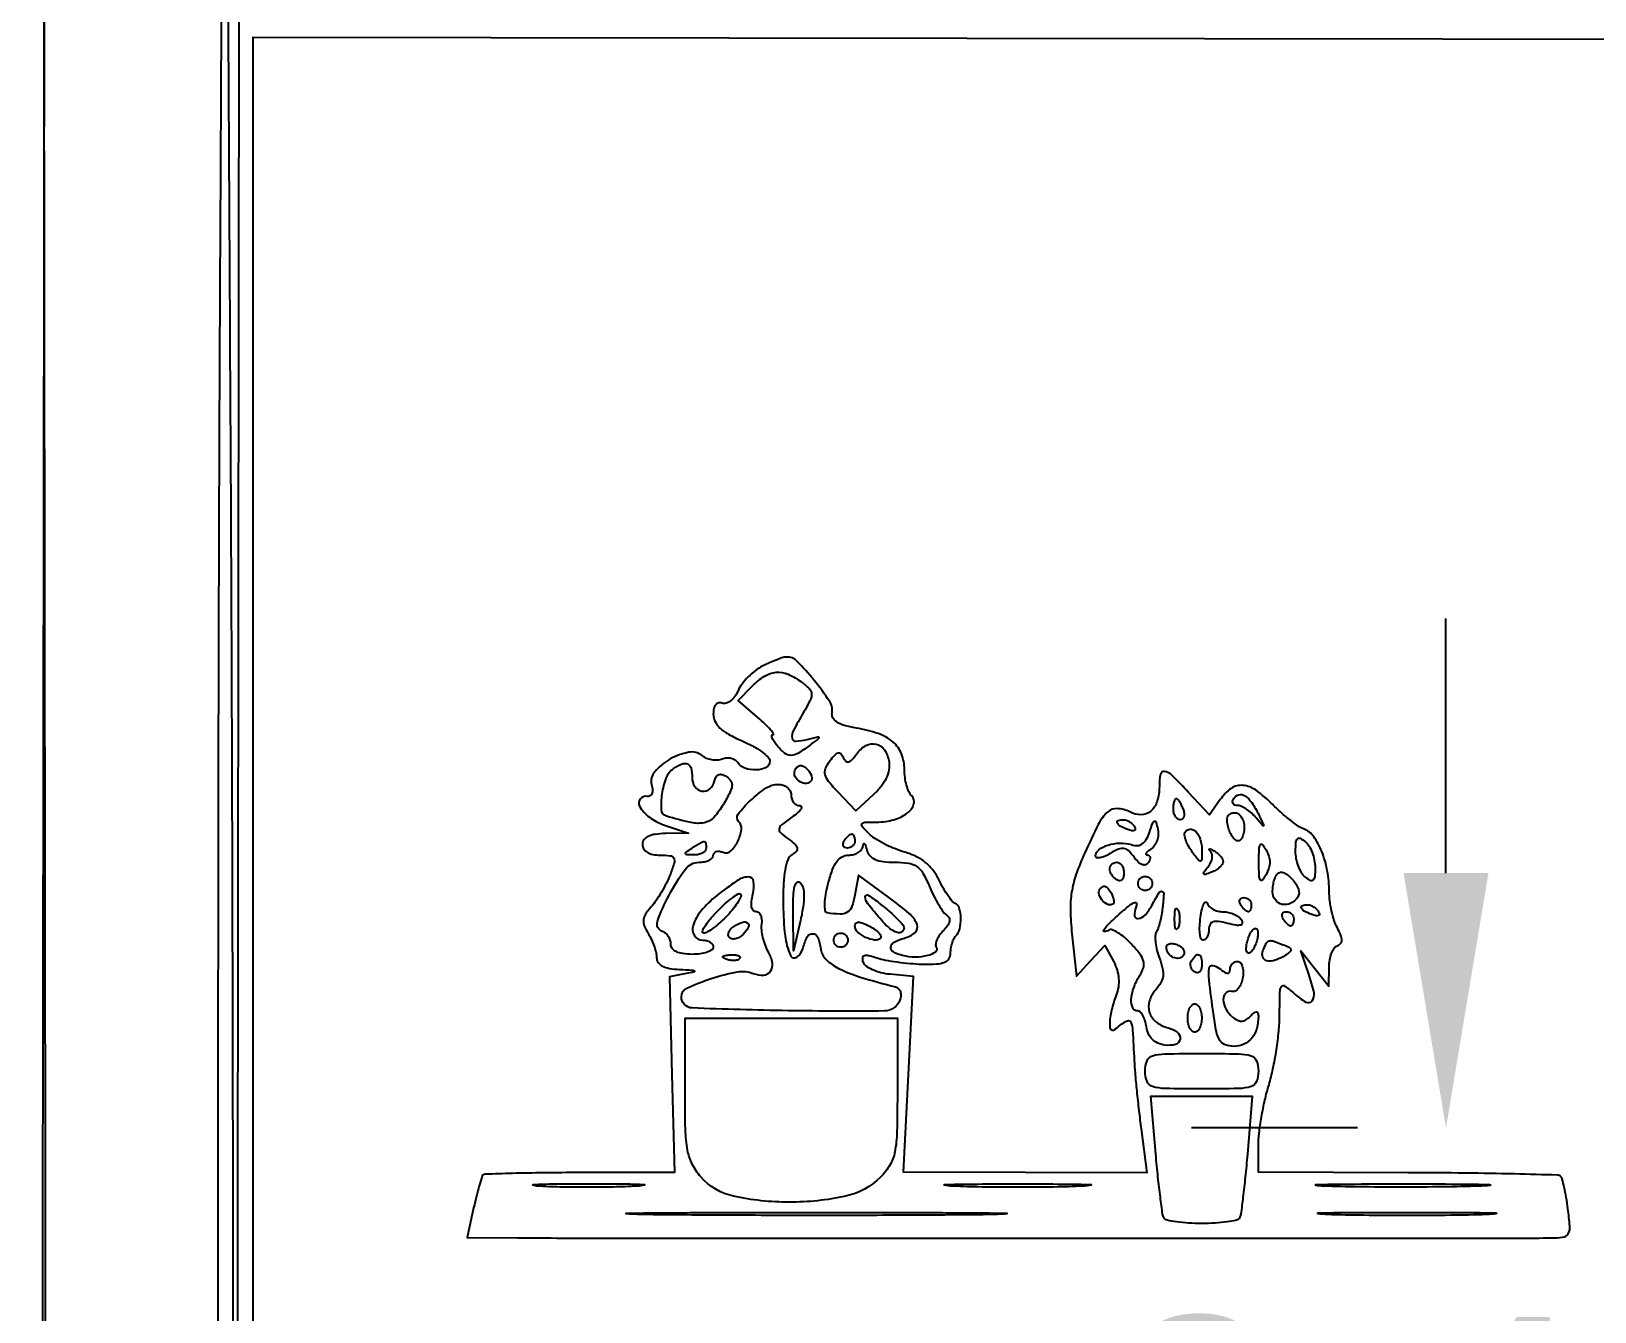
# Model space of a CAD drawing. Header units: inches. Extents: x -279 to 561, y -345 to 342.
# Drawn here: x -212 to -210.895, y -304.63 to -303.725 of the extents above; entities that cross this region are included whole.
import ezdxf

# ---------------------------------------------------------------- set-up
doc = ezdxf.new("R2010")
doc.units = ezdxf.units.IN
doc.header["$LTSCALE"] = 0.5
doc.header["$MEASUREMENT"] = 0
doc.layers.add('S-DIM', color=7, linetype='Continuous')
doc.styles.get("Standard").update_dxf_attribs({"font": 'arial.ttf'})
doc.dimstyles.get("Standard").update_dxf_attribs({"dimtxt": 0.18, "dimasz": 0.18, "dimexe": 0.18, "dimexo": 0.0625, "dimgap": 0.09, "dimtad": 0, "dimtih": 1, "dimtoh": 1, "dimzin": 0, "dimdsep": 46, "dimtxsty": 'Standard', "dimcen": 0.09, "dimadec": 0, "dimazin": 0, "dimtfac": 1, "dimtofl": 0, "dimtmove": 0, "dimatfit": 3, "dimfxl": 1, "dimtolj": 1, "dimtzin": 0, "dimarcsym": 0})

# ---------------------------------------------------------------- blocks, each defined once
blk = doc.blocks.new('*D1068')
at = {"layer": 'Defpoints', "color": 0, "ltscale": 0.5, "transparency": 16777216}
for p in [(-211, -304.5), (-211, -304.95), (-211, -304.95)]:
    blk.add_point(p, dxfattribs=at)
at = {"layer": 'S-DIM', "color": 0, "lineweight": -2, "ltscale": 0.5, "transparency": 16777216}
for p, q in [((-211, -304.32), (-211, -304.14)), ((-211.0625, -304.5), (-211.18, -304.5)), ((-211.0625, -304.95), (-211.18, -304.95)), ((-211, -305.13), (-211, -305.31))]:
    blk.add_line(p, q, dxfattribs=at)
at = {"layer": 'S-DIM', "color": 0, "ltscale": 0.5, "transparency": 16777216}
for points in [[(-211.03, -304.32), (-210.97, -304.32), (-211, -304.5)], [(-211.03, -305.13), (-210.97, -305.13), (-211, -304.95)]]:
    blk.add_solid(points, dxfattribs=at)
at = {"layer": 'S-DIM', "color": 0, "ltscale": 0.5, "transparency": 16777216, "insert": (-211, -304.725), "char_height": 0.18, "attachment_point": 5}
blk.add_mtext('\\A1;0.45', dxfattribs=at)

msp = doc.modelspace()

# ---------------------------------------------------------------- linework, layer by layer
for points in [[(-211.8532, -303.7068), (-211.8545, -304.784), (-211.8557, -305.8612), (-211.857, -304.784, 0.000303), (-211.8578, -304.309, 0.000858), (-211.8592, -303.9776, 0.000042), (-211.8607, -303.7092, 0.412467)], [(-211.8657, -303.7092, 0.000044), (-211.867, -303.9708, 0.000881), (-211.8679, -304.2939, 0.00031), (-211.8682, -304.7577), (-211.8682, -305.8086), (-211.9283, -305.8086), (-211.9883, -305.8086), (-211.9896, -304.7565), (-211.9909, -303.7043), (-211.9921, -304.5855, -0.000253), (-211.9928, -304.9609, -0.000211), (-211.994, -305.3602, -0.000212), (-211.9953, -305.726, -0.000576), (-211.9967, -305.9855), (-212, -306.5043), (-209.4094, -306.5043)]]:
    msp.add_lwpolyline(points, format="xyb")
msp.add_lwpolyline([(-211.8432, -305.8086), (-211.8432, -304.769), (-211.8432, -303.7293), (-211.0025, -303.7306), (-210.1617, -303.7319)])
for points in [[(-211.4829, -304.1736, 0.047176), (-211.488, -304.1768, 0.033281), (-211.4932, -304.1813, 0.033739), (-211.4976, -304.1864, 0.058402), (-211.5004, -304.1911, -0.052566), (-211.5027, -304.1952, -0.070019), (-211.5057, -304.1983, -0.087487), (-211.5089, -304.2, -0.172212), (-211.5116, -304.1999, 0.145198), (-211.5142, -304.1997, 0.172268), (-211.5162, -304.201, 0.117779), (-211.5175, -304.2037, 0.052325), (-211.5179, -304.2077, 0.117516), (-211.5167, -304.2129, 0.088392), (-211.5132, -304.2175, 0.06227), (-211.5071, -304.2219, 0.025966), (-211.498, -304.2264, -0.024781), (-211.4903, -304.23, -0.033708), (-211.4838, -304.2341, -0.035726), (-211.4792, -304.2381, -0.199668), (-211.4779, -304.241, -0.283772), (-211.4805, -304.2453, -0.108629), (-211.4875, -304.2471, -0.092371), (-211.4956, -304.2459, -0.173944), (-211.5006, -304.2419, 0.119014), (-211.5025, -304.2401, 0.081687), (-211.5052, -304.239, 0.074497), (-211.5084, -304.2388, 0.071708), (-211.5116, -304.2395, -0.079059), (-211.515, -304.2402, -0.056071), (-211.5189, -304.24, -0.055666), (-211.5226, -304.2389, -0.074404), (-211.5257, -304.237, 0.223763), (-211.5352, -304.2346, 0.083143), (-211.5486, -304.2395, 0.085133), (-211.5593, -304.2484, 0.246634), (-211.5615, -304.2575, -0.048527), (-211.5609, -304.2612, -0.108875), (-211.5613, -304.264, -0.17531), (-211.5627, -304.2655, -0.174374), (-211.5647, -304.2658, 0.280567), (-211.5697, -304.2677, 0.308423), (-211.57, -304.2728, 0.10119), (-211.5631, -304.2805, 0.076314), (-211.553, -304.2858), (-211.5354, -304.2917), (-211.5517, -304.292, 0.029886), (-211.559, -304.2926, 0.077594), (-211.564, -304.2941, 0.123407), (-211.5669, -304.2965, 0.15959), (-211.568, -304.2998, 0.140037), (-211.5671, -304.3029, 0.117904), (-211.5647, -304.3053, 0.088415), (-211.5607, -304.3068, 0.048056), (-211.5556, -304.3073, -0.0276), (-211.5484, -304.3077, -0.250161), (-211.5459, -304.3094, -0.196305), (-211.5456, -304.3128, -0.016968), (-211.5484, -304.3211, -0.024951), (-211.551, -304.327, -0.017193), (-211.5545, -304.3334, -0.017373), (-211.5583, -304.3394, -0.033565), (-211.5618, -304.3439, 0.038679), (-211.5658, -304.3489, 0.117105), (-211.5672, -304.353, 0.123495), (-211.5667, -304.3572, 0.045377), (-211.564, -304.3626, -0.030453), (-211.5617, -304.3668, -0.024942), (-211.5597, -304.3716, -0.025635), (-211.5584, -304.3762, -0.058618), (-211.558, -304.3798, 0.158752), (-211.5569, -304.3831, 0.118379), (-211.5539, -304.3857, 0.076266), (-211.5489, -304.3873, 0.030852), (-211.5417, -304.3881, -0.003429), (-211.5331, -304.3885, -0.129551), (-211.5313, -304.3891, -0.66436), (-211.5314, -304.3898, -0.009289), (-211.5372, -304.391), (-211.5489, -304.3932), (-211.5472, -304.4624), (-211.5454, -304.5315), (-211.6122, -304.5316, 0.002494), (-211.6379, -304.5318, 0.003994), (-211.6599, -304.5322, 0.000905), (-211.6791, -304.5328, 0.190848), (-211.6807, -304.5335, 0.122665), (-211.6816, -304.535, 0.004888), (-211.6834, -304.541, 0.008362), (-211.6853, -304.5482, 0.005792), (-211.6873, -304.5564), (-211.692, -304.5775), (-211.6563, -304.5777, 0.001338), (-211.593, -304.5779, 0.000028), (-211.2776, -304.5779, 0.000009), (-210.9452, -304.5779, 0.004209), (-210.923, -304.5777, 0.053243), (-210.9163, -304.5769, 0.234824), (-210.9133, -304.5745, 0.126355), (-210.9125, -304.5694, 0.012289), (-210.9138, -304.5571, 0.009019), (-210.915, -304.5491, 0.01248), (-210.9164, -304.542, 0.009079), (-210.9178, -304.5362, 0.13322), (-210.9189, -304.5344, 0.191962), (-210.9211, -304.5334, 0.00063), (-210.9516, -304.5326, 0.003325), (-210.9862, -304.532, 0.002061), (-211.0269, -304.5317), (-211.1326, -304.5314), (-211.1326, -304.5128, -0.029265), (-211.1321, -304.5039, -0.013397), (-211.1304, -304.4923, -0.013215), (-211.128, -304.4803, -0.01777), (-211.1251, -304.4695, 0.0221), (-211.1223, -304.4583, 0.013621), (-211.1198, -304.4449, 0.013653), (-211.1182, -304.4316, 0.023718), (-211.1176, -304.4204, -0.004376), (-211.1174, -304.404, -0.140582), (-211.1163, -304.4002, -0.430059), (-211.1139, -304.3998, -0.025854), (-211.1075, -304.4049, 0.049696), (-211.0991, -304.4111, 0.377704), (-211.0947, -304.4103, 0.223218), (-211.0933, -304.4044, 0.027436), (-211.097, -304.3914), (-211.1025, -304.3749), (-211.0926, -304.3874), (-211.0828, -304.3999), (-211.0826, -304.3865, -0.040008), (-211.0822, -304.3813, -0.04929), (-211.0809, -304.3766, -0.057218), (-211.079, -304.373, -0.165265), (-211.0768, -304.3713, 0.129867), (-211.0745, -304.3698, 0.185192), (-211.0736, -304.3675, 0.099357), (-211.0743, -304.364, 0.023822), (-211.0768, -304.3587, -0.044959), (-211.079, -304.3535, -0.023173), (-211.0809, -304.3467, -0.022834), (-211.0821, -304.3395, -0.031932), (-211.0825, -304.333, 0.045223), (-211.0839, -304.3184, 0.05049), (-211.0878, -304.3048, 0.057144), (-211.0935, -304.2943, 0.149474), (-211.1002, -304.289, -0.059282), (-211.1042, -304.287, -0.015236), (-211.11, -304.2827, -0.015295), (-211.1163, -304.2774, -0.015007), (-211.1224, -304.2716, 0.038914), (-211.1343, -304.2615, 0.134133), (-211.1436, -304.258, 0.181685), (-211.1518, -304.2602, 0.08454), (-211.1596, -304.2681), (-211.1671, -304.2788), (-211.1819, -304.263, 0.009867), (-211.1937, -304.2509, 0.145104), (-211.1989, -304.2481, 0.416929), (-211.2018, -304.2501, 0.048617), (-211.2026, -304.2588, -0.072969), (-211.2042, -304.2692, -0.142648), (-211.2087, -304.2762, -0.178307), (-211.2155, -304.2788, -0.125211), (-211.2235, -304.2768, 0.110407), (-211.2323, -304.2744, 0.199472), (-211.2391, -304.2768, 0.091208), (-211.2458, -304.2856, 0.013647), (-211.2553, -304.3056, 0.019352), (-211.2616, -304.3213, 0.045744), (-211.2646, -304.3335, 0.045747), (-211.2655, -304.346, 0.019358), (-211.2644, -304.3629), (-211.2612, -304.3927), (-211.2512, -304.3819), (-211.2412, -304.3712), (-211.2349, -304.3828, -0.047733), (-211.2325, -304.3886, -0.056605), (-211.2314, -304.3945, -0.057543), (-211.2316, -304.4004, -0.052005), (-211.2332, -304.4063, 0.018911), (-211.2349, -304.4113, 0.015655), (-211.2364, -304.4169, 0.01594), (-211.2374, -304.422, 0.040351), (-211.2377, -304.4258, 0.038626), (-211.2374, -304.4297, 0.312352), (-211.2362, -304.4309, 0.207528), (-211.2342, -304.4305, 0.019902), (-211.2302, -304.4274, -0.069301), (-211.2252, -304.4243, -0.426766), (-211.2227, -304.4254, -0.078638), (-211.2215, -304.4309, -0.00285), (-211.2204, -304.4524, 0.009699), (-211.2198, -304.4613, 0.003426), (-211.2186, -304.4739, 0.003399), (-211.2171, -304.4877, 0.003987), (-211.2155, -304.5008), (-211.2114, -304.5317), (-211.2974, -304.5316), (-211.3835, -304.5314), (-211.3799, -304.4623), (-211.3764, -304.3931), (-211.393, -304.3915, -0.037763), (-211.3995, -304.3904, -0.045202), (-211.4054, -304.3883, -0.05122), (-211.4098, -304.3857, -0.156073), (-211.4119, -304.3829, -0.089138), (-211.4123, -304.3797, -0.316054), (-211.4111, -304.3782, -0.138481), (-211.4082, -304.3781, -0.019407), (-211.4022, -304.3798, 0.032073), (-211.3963, -304.3814, 0.012773), (-211.3879, -304.3828, 0.012579), (-211.3788, -304.3838, 0.015465), (-211.3703, -304.3843, 0.018127), (-211.3602, -304.3842, 0.082158), (-211.3544, -304.383, 0.161766), (-211.3514, -304.3805, 0.138229), (-211.3502, -304.3765, -0.038629), (-211.3499, -304.373, -0.034735), (-211.3491, -304.3695, -0.036464), (-211.3479, -304.3664, -0.084875), (-211.3465, -304.3644, 0.139763), (-211.3437, -304.3594, 0.063448), (-211.3429, -304.3518, 0.06597), (-211.344, -304.3448, 0.230965), (-211.347, -304.3415, -0.129207), (-211.349, -304.34, -0.02055), (-211.352, -304.336, -0.021603), (-211.3553, -304.3308, -0.017418), (-211.3583, -304.325, 0.053396), (-211.3624, -304.3182, 0.057988), (-211.3678, -304.3126, 0.056102), (-211.3746, -304.3083, 0.04502), (-211.3826, -304.3052, -0.026937), (-211.3898, -304.3027, -0.022297), (-211.3972, -304.2993, -0.022867), (-211.4037, -304.2956, -0.054597), (-211.408, -304.2921, -0.016568), (-211.4127, -304.2871, -0.346222), (-211.4128, -304.2852, -0.233866), (-211.4108, -304.2841, -0.00944), (-211.4023, -304.284, 0.068746), (-211.3904, -304.2823, 0.09231), (-211.3806, -304.2775, 0.154376), (-211.3762, -304.2713, 0.282359), (-211.3776, -304.2655, -0.093019), (-211.3796, -304.2625, -0.03531), (-211.3813, -304.2579, -0.033466), (-211.3824, -304.2524, -0.034862), (-211.3828, -304.2469, 0.094043), (-211.3849, -304.2358, 0.121376), (-211.3908, -304.2274, 0.095318), (-211.4013, -304.2214, 0.041396), (-211.4168, -304.2175, -0.024486), (-211.4254, -304.2156, -0.077033), (-211.4307, -304.2132, -0.133627), (-211.4334, -304.2102, -0.159522), (-211.434, -304.2064, 0.191833), (-211.4358, -304.1984, 0.023722), (-211.4466, -304.1838, 0.023283), (-211.4588, -304.1702, 0.204742), (-211.4661, -304.1673, 0.073377), (-211.4685, -304.1676, 0.012887), (-211.4728, -304.1692, 0.013728), (-211.4778, -304.1712, 0.011952)], [(-211.4556, -304.1849, -0.033075), (-211.45, -304.1898, -0.185591), (-211.4484, -304.1933, -0.134009), (-211.4493, -304.1977, -0.014455), (-211.4543, -304.2068, 0.01216), (-211.4614, -304.2194, 0.158412), (-211.4622, -304.2246, 0.387728), (-211.4596, -304.2268, 0.048685), (-211.4516, -304.2256, -0.002894), (-211.444, -304.2237, -0.384896), (-211.4432, -304.2241, -0.324567), (-211.4435, -304.225, -0.002536), (-211.4501, -304.23, -0.025017), (-211.4581, -304.2354, -0.139015), (-211.4631, -304.2368, -0.173958), (-211.4675, -304.2352, -0.044586), (-211.4729, -304.2297, -0.025397), (-211.475, -304.2269, -0.057549), (-211.4763, -304.2244, -0.124883), (-211.4765, -304.2229, -0.374991), (-211.4757, -304.2222, 0.599855), (-211.4753, -304.2215, 0.032654), (-211.4774, -304.2187, 0.023241), (-211.4812, -304.2148, 0.01124), (-211.4864, -304.2101), (-211.5004, -304.198), (-211.4904, -304.1879, -0.057343), (-211.4817, -304.1809, -0.119563), (-211.4734, -304.1781, -0.122299), (-211.465, -304.1795, -0.061542)], [(-211.3937, -304.2414, -0.082663), (-211.3938, -304.247, -0.062908), (-211.3957, -304.2529, -0.055431), (-211.3993, -304.2588, -0.040544), (-211.4046, -304.2645), (-211.4171, -304.2761), (-211.4296, -304.2629, -0.019083), (-211.4364, -304.2553, -0.10676), (-211.4388, -304.2505, -0.163036), (-211.4385, -304.2461, -0.062218), (-211.4355, -304.2407, -0.025076), (-211.4321, -304.2366, -0.145386), (-211.4297, -304.2351, -0.272285), (-211.4277, -304.2356, -0.088181), (-211.426, -304.2382, 0.083523), (-211.4243, -304.2409, 0.274746), (-211.4224, -304.2414, 0.150089), (-211.42, -304.24, 0.025302), (-211.4167, -304.2359, -0.10719), (-211.41, -304.2299, -0.189984), (-211.4028, -304.2288, -0.19222), (-211.3968, -304.233, -0.109573)], [(-211.5329, -304.2523, 0.148276), (-211.531, -304.2588, 0.207344), (-211.5259, -304.262, 0.223223), (-211.5204, -304.2605, 0.161514), (-211.517, -304.2549, -0.077198), (-211.5159, -304.252, -0.176651), (-211.5141, -304.2504, -0.163681), (-211.5117, -304.2504, -0.064384), (-211.5085, -304.2518, -0.107761), (-211.5055, -304.2548, -0.175657), (-211.5047, -304.2582, -0.089432), (-211.5062, -304.2631, -0.015942), (-211.5108, -304.2716, -0.053543), (-211.5176, -304.2806, -0.156854), (-211.5243, -304.2844, -0.105762), (-211.5336, -304.2843, -0.017674), (-211.5511, -304.2798, -0.314354), (-211.5545, -304.2754, -0.053165), (-211.554, -304.2641, -0.051852), (-211.551, -304.2524, -0.157259), (-211.546, -304.2461, -0.047812), (-211.5399, -304.2428, -0.213287), (-211.536, -304.2429, -0.230637), (-211.5336, -304.2459, -0.05528)], [(-211.4491, -304.2552, -0.222509), (-211.4531, -304.2566, -0.14837), (-211.4576, -304.2548, -0.146836), (-211.4604, -304.2507, -0.218805), (-211.4599, -304.2465, -0.094625), (-211.4582, -304.2446, -0.169261), (-211.4562, -304.244, -0.136091), (-211.4539, -304.2447, -0.053431), (-211.4514, -304.2467, -0.055675), (-211.4496, -304.249, -0.075207), (-211.4485, -304.2514, -0.09457), (-211.4483, -304.2536, -0.169316)], [(-211.4629, -304.2648, 0.080051), (-211.4624, -304.2676, 0.091328), (-211.4611, -304.2701, 0.100752), (-211.4591, -304.2717, 0.121929), (-211.4568, -304.2723, -0.332962), (-211.4557, -304.2731, -0.226065), (-211.4559, -304.2747, -0.066454), (-211.4583, -304.2774, -0.022549), (-211.4625, -304.2806, 0.012664), (-211.4698, -304.286, 0.190595), (-211.4714, -304.2887, 0.256123), (-211.4705, -304.2913, 0.023074), (-211.4649, -304.2958, -0.024356), (-211.4602, -304.2996, -0.152499), (-211.4587, -304.3022, -0.249414), (-211.4592, -304.3044, -0.069159), (-211.4622, -304.3069, 0.164853), (-211.4652, -304.3105, 0.047097), (-211.4672, -304.3178, 0.033855), (-211.4683, -304.3282, 0.013537), (-211.4685, -304.3426, 0.024167), (-211.4672, -304.3643, 0.078177), (-211.4634, -304.3781, 0.459505), (-211.4589, -304.3794, 0.187165), (-211.4546, -304.3735, -0.050186), (-211.4515, -304.3651, -0.287895), (-211.4476, -304.3628, -0.31107), (-211.4441, -304.3652, -0.054197), (-211.442, -304.3736, 0.166692), (-211.4382, -304.381, 0.07488), (-211.4293, -304.3873, 0.043267), (-211.414, -304.3935, 0.012127), (-211.3891, -304.4004, -0.135668), (-211.387, -304.4017, -0.114831), (-211.3857, -304.4039, -0.098237), (-211.3853, -304.4067, -0.075195), (-211.386, -304.4098, -0.307562), (-211.3969, -304.4174, -0.006666), (-211.4649, -304.4172, -0.006368), (-211.5329, -304.4153, -0.40147), (-211.5405, -304.4074, -0.293684), (-211.5365, -304.4012, -0.028942), (-211.5193, -304.3945, -0.032943), (-211.5009, -304.3898, -0.138265), (-211.4897, -304.3909, 0.102846), (-211.4823, -304.392, 0.230363), (-211.4775, -304.3894, 0.201725), (-211.4761, -304.3836, 0.082551), (-211.4789, -304.3758, -0.037368), (-211.4811, -304.371, -0.030124), (-211.4828, -304.3655, -0.031055), (-211.4837, -304.3602, -0.065555), (-211.4836, -304.3561, 0.059374), (-211.4835, -304.3528, 0.087738), (-211.4842, -304.3499, 0.114913), (-211.4857, -304.348, 0.171066), (-211.4877, -304.3473, -0.228136), (-211.4896, -304.3464, -0.124078), (-211.4908, -304.3439, -0.073593), (-211.4909, -304.34, -0.032982), (-211.4899, -304.3348, 0.091485), (-211.4894, -304.3259, 0.393728), (-211.4931, -304.3227, 0.137582), (-211.5013, -304.3255, 0.0195), (-211.5157, -304.3361, 0.049456), (-211.5265, -304.3466, 0.099764), (-211.5322, -304.357, 0.218894), (-211.5313, -304.3641, 0.258206), (-211.5254, -304.3674, -0.064853), (-211.5226, -304.3677, -0.082425), (-211.5201, -304.3688, -0.098894), (-211.5185, -304.3705, -0.148195), (-211.5179, -304.3724, -0.254951), (-211.519, -304.3743, -0.06271), (-211.5223, -304.3759, -0.048861), (-211.5272, -304.377, -0.031626), (-211.5329, -304.3774, -0.034471), (-211.5394, -304.3769, -0.075983), (-211.544, -304.3755, -0.1147), (-211.5469, -304.3733, -0.169807), (-211.5479, -304.3703, 0.077972), (-211.5484, -304.3674, 0.06799), (-211.5497, -304.3647, 0.07031), (-211.5516, -304.3625, 0.096667), (-211.5539, -304.3612, -0.415347), (-211.5574, -304.3543, -0.040958), (-211.5492, -304.3355, -0.038432), (-211.5376, -304.3172, -0.236198), (-211.5279, -304.3123, 0.046588), (-211.5241, -304.312, 0.066549), (-211.5209, -304.3109, 0.08666), (-211.5187, -304.3093, 0.195692), (-211.5179, -304.3075, -0.171865), (-211.5173, -304.3058, -0.149965), (-211.5158, -304.3048, -0.105741), (-211.5136, -304.3046, -0.059965), (-211.5109, -304.3053, 0.285456), (-211.5056, -304.3043, 0.090803), (-211.5006, -304.2976, 0.084911), (-211.498, -304.2892, 0.231325), (-211.5, -304.2835, -0.375901), (-211.5003, -304.2783, -0.041077), (-211.4916, -304.2686, -0.041673), (-211.4805, -304.2598, -0.147849), (-211.472, -304.2573, -0.080729), (-211.4685, -304.2578, -0.091645), (-211.4656, -304.2595, -0.100727), (-211.4636, -304.2619, -0.120951)], [(-211.1323, -304.2788, -0.001342), (-211.1289, -304.2859, -0.287226), (-211.129, -304.2866, -0.477121), (-211.1295, -304.2866, -0.001713), (-211.1341, -304.281, 0.037485), (-211.1373, -304.2777, 0.037751), (-211.1409, -304.2748, 0.040455), (-211.1444, -304.2729, 0.107456), (-211.1472, -304.2723, -0.094266), (-211.1492, -304.2719, -0.172484), (-211.1505, -304.2708, -0.173174), (-211.1508, -304.2691, -0.095113), (-211.15, -304.2672, -0.199905), (-211.1464, -304.2646, -0.204944), (-211.1421, -304.2654, -0.100473), (-211.1373, -304.2702, -0.03488)], [(-211.1858, -304.2748, -0.055937), (-211.1851, -304.2777, -0.100118), (-211.1852, -304.2801, -0.147206), (-211.1862, -304.2817, -0.184534), (-211.1878, -304.2823, -0.152681), (-211.1896, -304.2817, -0.098158), (-211.1912, -304.2801, -0.08088), (-211.1923, -304.2776, -0.062722), (-211.1926, -304.2748, -0.024748), (-211.1925, -304.2719, -0.039339), (-211.1921, -304.2695, -0.046727), (-211.1914, -304.2678, -0.289661), (-211.1907, -304.2673, -0.222225), (-211.1897, -304.2677, -0.030693), (-211.1884, -304.2695, -0.030395), (-211.1871, -304.2719, -0.02136)], [(-211.2084, -304.3029, 0.025702), (-211.2107, -304.3045, 0.087244), (-211.212, -304.3059, 0.302534), (-211.212, -304.3068, 0.237262), (-211.2111, -304.3072, -0.170968), (-211.2098, -304.3077, -0.185143), (-211.2092, -304.3088, -0.118484), (-211.2094, -304.3106, -0.056085), (-211.2103, -304.3126, -0.166452), (-211.2122, -304.3141, -0.181077), (-211.2145, -304.3141, -0.105086), (-211.2173, -304.3124, -0.038638), (-211.2203, -304.3089, 0.040907), (-211.2243, -304.3043, 0.153245), (-211.2277, -304.3026, 0.143711), (-211.2316, -304.3031, 0.034477), (-211.2374, -304.3061, -0.030465), (-211.2413, -304.3082, -0.063803), (-211.2447, -304.3092, -0.121611), (-211.2468, -304.3091, -0.325365), (-211.2477, -304.3079, -0.239688), (-211.2455, -304.3035, -0.08123), (-211.2389, -304.3002, -0.069518), (-211.2304, -304.2988, -0.08402), (-211.2224, -304.2999, 0.087081), (-211.2181, -304.3005, 0.139624), (-211.2147, -304.2993, 0.11489), (-211.2119, -304.2963, 0.048215), (-211.2096, -304.2913, -0.006205), (-211.2072, -304.2844, -0.224824), (-211.206, -304.2833, -0.435801), (-211.205, -304.2838, -0.012578), (-211.2037, -304.2892, -0.071743), (-211.2034, -304.2931, -0.064582), (-211.2042, -304.2971, -0.067931), (-211.206, -304.3005, -0.100998)], [(-211.2202, -304.2872, -0.1144), (-211.2196, -304.2889, -0.32948), (-211.2202, -304.2899, -0.155351), (-211.222, -304.2901, -0.036408), (-211.2249, -304.2892, -0.029964), (-211.2303, -304.2868, -0.168622), (-211.2324, -304.2845, -0.444011), (-211.2317, -304.2829, -0.079093), (-211.228, -304.2823, -0.088797), (-211.2259, -304.2826, -0.053277), (-211.2237, -304.2837, -0.051183), (-211.2217, -304.2853, -0.061454)], [(-211.1426, -304.2873, -0.042236), (-211.1429, -304.2911, -0.061847), (-211.1439, -304.2944, -0.081235), (-211.1453, -304.2966, -0.2107), (-211.147, -304.2973, -0.181596), (-211.1489, -304.2966, -0.059916), (-211.1509, -304.2944, -0.050447), (-211.1527, -304.2911, -0.038887), (-211.154, -304.2873, -0.047946), (-211.1547, -304.283, -0.120594), (-211.1542, -304.2798, -0.169691), (-211.1524, -304.278, -0.121219), (-211.1496, -304.2773, -0.140877), (-211.1469, -304.2781, -0.099857), (-211.1447, -304.2802, -0.084945), (-211.1431, -304.2835, -0.068582)], [(-211.5229, -304.3023, -0.17131), (-211.5236, -304.3042, -0.095191), (-211.5255, -304.3058, -0.075283), (-211.5283, -304.3069, -0.055234), (-211.5317, -304.3072, -0.011938), (-211.5366, -304.3071, -0.327416), (-211.5375, -304.3063, -0.309569), (-211.5371, -304.3051, -0.011213), (-211.5329, -304.3023, -0.007234), (-211.5266, -304.2983, -0.137048), (-211.5244, -304.2977, -0.364836), (-211.5232, -304.2987, -0.042895)], [(-211.4178, -304.2973, -0.105053), (-211.4182, -304.2992, -0.099167), (-211.4194, -304.3008, -0.09642), (-211.4211, -304.3019, -0.093332), (-211.4231, -304.3023, -0.108972), (-211.4249, -304.3019, -0.182303), (-211.426, -304.3008, -0.161196), (-211.4261, -304.2992, -0.082592), (-211.4253, -304.2973, -0.029505), (-211.424, -304.2954, -0.035638), (-211.4225, -304.2938, -0.038439), (-211.4211, -304.2926, -0.151918), (-211.42, -304.2923, -0.210953), (-211.4192, -304.2927, -0.081139), (-211.4185, -304.2938, -0.061769), (-211.418, -304.2954, -0.042167)], [(-211.1726, -304.3036, -0.007166), (-211.1727, -304.3106, -0.365018), (-211.1736, -304.3115, -0.271746), (-211.1749, -304.3109, -0.005061), (-211.1797, -304.3046, -0.033044), (-211.1822, -304.3006, -0.042044), (-211.184, -304.2966, -0.047544), (-211.1848, -304.2932, -0.175445), (-211.1843, -304.291, -0.248683), (-211.1809, -304.289, -0.21872), (-211.1769, -304.2906, -0.114862), (-211.1737, -304.2961, -0.073708)], [(-211.0925, -304.316, -0.018649), (-211.0928, -304.3225, -0.181122), (-211.0939, -304.3249, -0.329116), (-211.0959, -304.3252, -0.050146), (-211.0994, -304.3228, -0.085852), (-211.1021, -304.3197, -0.043636), (-211.1043, -304.3151, -0.041643), (-211.1058, -304.3098, -0.048688), (-211.1063, -304.3046, -0.018649), (-211.1061, -304.2982, -0.181122), (-211.1049, -304.2957, -0.329116), (-211.103, -304.2954, -0.050146), (-211.0994, -304.2978, -0.085852), (-211.0968, -304.3009, -0.043636), (-211.0946, -304.3055, -0.041643), (-211.0931, -304.3108, -0.048688)], [(-211.3897, -304.3123, -0.035037), (-211.38, -304.313, -0.117981), (-211.3741, -304.3153, -0.111877), (-211.3697, -304.3201, -0.029889), (-211.3651, -304.3295, 0.017177), (-211.362, -304.3363, 0.019818), (-211.3585, -304.3425, 0.019294), (-211.3552, -304.3476, 0.099404), (-211.3528, -304.3498, -0.159201), (-211.3512, -304.3517, -0.154125), (-211.351, -304.3542, -0.098802), (-211.3524, -304.3572, -0.041399), (-211.3553, -304.3606, 0.042418), (-211.358, -304.3638, 0.054244), (-211.3599, -304.3672, 0.064912), (-211.3607, -304.3702, 0.175096), (-211.3603, -304.3724, -0.390275), (-211.3609, -304.3758, -0.098469), (-211.3664, -304.3783, -0.062548), (-211.3751, -304.3794, -0.057112), (-211.3841, -304.3783, -0.067473), (-211.3906, -304.3757, -0.300402), (-211.3925, -304.3723, -0.253599), (-211.39, -304.3687, -0.05528), (-211.3828, -304.3659, 0.117811), (-211.3753, -304.3619, 0.314019), (-211.3739, -304.3563, 0.123122), (-211.3795, -304.3485, 0.020486), (-211.3941, -304.337), (-211.4153, -304.3215), (-211.4179, -304.3357, -0.042696), (-211.42, -304.3437, -0.164947), (-211.4232, -304.3476, -0.150772), (-211.4283, -304.349, -0.0339), (-211.4373, -304.3481, -0.326951), (-211.4388, -304.3466, -0.04248), (-211.4391, -304.3418, -0.035341), (-211.4384, -304.3352, -0.019495), (-211.4367, -304.3273, -0.024537), (-211.4338, -304.3179, -0.070005), (-211.4306, -304.3119, -0.108378), (-211.4269, -304.3085, -0.128882), (-211.4222, -304.3073, 0.063983), (-211.4186, -304.3068, 0.076218), (-211.4154, -304.3055, 0.089097), (-211.4132, -304.3034, 0.141672), (-211.4122, -304.3011, -0.071557), (-211.4118, -304.2994, -0.517344), (-211.4112, -304.2992, -0.131559), (-211.4103, -304.3005, -0.018693), (-211.4094, -304.3036, 0.116369), (-211.4073, -304.3075, 0.10876), (-211.4036, -304.3103, 0.075392), (-211.3979, -304.3118, 0.029374)], [(-211.1576, -304.3121, -0.15541), (-211.1582, -304.3139, -0.056513), (-211.16, -304.3159, -0.04922), (-211.1627, -304.3179, -0.041311), (-211.1658, -304.3194, -0.013724), (-211.1701, -304.3209, -0.330539), (-211.1712, -304.3205, -0.321626), (-211.1712, -304.3193, -0.013349), (-211.1684, -304.3157, 0.058795), (-211.1665, -304.3128, 0.070215), (-211.1654, -304.3097, 0.082681), (-211.1654, -304.3069, 0.146922), (-211.1664, -304.3048, -0.045405), (-211.1674, -304.3035, -0.524814), (-211.1672, -304.303, -0.16288), (-211.1661, -304.3031, -0.01713), (-211.1639, -304.3043, -0.045858), (-211.1615, -304.306, -0.046957), (-211.1594, -304.3081, -0.051446), (-211.158, -304.3102, -0.118553)], [(-211.1272, -304.3211, -0.041508), (-211.1298, -304.3249, -0.520875), (-211.1313, -304.3247, -0.125099), (-211.1321, -304.3218, -0.007401), (-211.1323, -304.3123, -0.007401), (-211.1321, -304.3029, -0.125099), (-211.1313, -304.2999, -0.520875), (-211.1298, -304.2998, -0.041508), (-211.1272, -304.3036, -0.056781), (-211.1252, -304.308, -0.075275), (-211.1246, -304.3123, -0.075275), (-211.1252, -304.3166, -0.056781)], [(-211.2277, -304.3201, -0.066118), (-211.228, -304.3229, -0.138808), (-211.2291, -304.3247, -0.191142), (-211.2308, -304.3254, -0.139169), (-211.2327, -304.3248, -0.06081), (-211.2346, -304.3233, -0.051032), (-211.2362, -304.3213, -0.053229), (-211.2373, -304.3191, -0.089642), (-211.2377, -304.317, -0.105429), (-211.2373, -304.3152, -0.099231), (-211.2362, -304.3137, -0.096318), (-211.2346, -304.3127, -0.092995), (-211.2327, -304.3123, -0.153634), (-211.2308, -304.3129, -0.097988), (-211.2291, -304.3146, -0.080552), (-211.228, -304.3171, -0.062283)], [(-211.1048, -304.3369, -0.139866), (-211.1096, -304.3413, -0.167964), (-211.1157, -304.3421, -0.182607), (-211.1206, -304.3389, -0.162419), (-211.1226, -304.3332, -0.033802), (-211.1223, -304.3294, -0.032985), (-211.1216, -304.3257, -0.034812), (-211.1204, -304.3225, -0.095074), (-211.1191, -304.3205, -0.322523), (-211.1145, -304.3198, -0.096991), (-211.1085, -304.3244, -0.085609), (-211.1043, -304.3313, -0.237694)], [(-211.4562, -304.3534), (-211.4611, -304.3749), (-211.4614, -304.3482, -0.010798), (-211.4613, -304.3362, -0.04789), (-211.4604, -304.3292, -0.172362), (-211.4587, -304.3265, -0.379484), (-211.4565, -304.3267, -0.138603), (-211.4545, -304.3303, -0.055699), (-211.4538, -304.3359, -0.040504), (-211.4544, -304.3435, -0.01817)], [(-211.2351, -304.3414, -0.27845), (-211.2385, -304.3423, -0.127813), (-211.2425, -304.3398, -0.112939), (-211.2451, -304.3354, -0.219722), (-211.2446, -304.3314, -0.099167), (-211.243, -304.3297, -0.207337), (-211.2412, -304.3293, -0.154764), (-211.2393, -304.3304, -0.051827), (-211.2373, -304.3329, -0.031442), (-211.2359, -304.3356, -0.043708), (-211.235, -304.3382, -0.051196), (-211.2347, -304.3403, -0.211554)], [(-211.2076, -304.3273, -0.099038), (-211.208, -304.3292, -0.097945), (-211.2091, -304.3309, -0.097945), (-211.2107, -304.3319, -0.099038), (-211.2127, -304.3323, -0.099038), (-211.2146, -304.3319, -0.097945), (-211.2162, -304.3309, -0.097945), (-211.2173, -304.3292, -0.099038), (-211.2177, -304.3273, -0.099038), (-211.2173, -304.3254, -0.097945), (-211.2162, -304.3238, -0.097945), (-211.2146, -304.3227, -0.099038), (-211.2127, -304.3223, -0.099038), (-211.2107, -304.3227, -0.097945), (-211.2091, -304.3238, -0.097945), (-211.208, -304.3254, -0.099038)], [(-211.5079, -304.3499, -0.019858), (-211.5128, -304.3546, -0.024489), (-211.5177, -304.3587, -0.024041), (-211.5221, -304.3616, -0.136617), (-211.5247, -304.3624, -0.503815), (-211.5256, -304.3612, -0.064715), (-211.5241, -304.358, -0.035747), (-211.5206, -304.3531, -0.016644), (-211.5155, -304.3474, -0.01585), (-211.5098, -304.3418, -0.026047), (-211.5046, -304.3376, -0.024088), (-211.5004, -304.3347, -0.34485), (-211.4987, -304.3349, -0.312946), (-211.4984, -304.3366, -0.03169), (-211.5004, -304.3403, -0.030766), (-211.5036, -304.3449, -0.019173)], [(-211.3831, -304.3586, -0.268122), (-211.3845, -304.3615, -0.230226), (-211.3879, -304.362, -0.094719), (-211.3931, -304.3591, -0.043761), (-211.3988, -304.3536, -0.00999), (-211.4087, -304.3416, -0.160465), (-211.4105, -304.3367, -0.610015), (-211.4085, -304.3356, -0.020693), (-211.3992, -304.3423, -0.01277), (-211.3931, -304.3474, -0.017596), (-211.3879, -304.3523, -0.014323), (-211.384, -304.3565, -0.163595)], [(-211.2004, -304.3446, -0.017774), (-211.2011, -304.3496, -0.017216), (-211.2022, -304.3546, -0.017416), (-211.2035, -304.359, -0.058727), (-211.2047, -304.3616, 0.133383), (-211.2055, -304.3644, 0.035028), (-211.2053, -304.3691, 0.033009), (-211.2043, -304.3746, 0.02862), (-211.2025, -304.3802, -0.033294), (-211.2003, -304.3874, -0.086748), (-211.2, -304.3927, -0.100341), (-211.2016, -304.3974, -0.054958), (-211.2051, -304.4024, 0.107279), (-211.2096, -304.4102, 0.149739), (-211.2097, -304.4182, 0.150321), (-211.2053, -304.4249, 0.108358), (-211.1973, -304.429, -0.09299), (-211.19, -304.4324, -0.274208), (-211.1879, -304.4373, -0.305061), (-211.1912, -304.4411, -0.100613), (-211.1989, -304.4415, -0.071286), (-211.2038, -304.4401, -0.090158), (-211.2076, -304.4374, -0.090158), (-211.2103, -304.4336, -0.071286), (-211.2117, -304.4287, 0.038382), (-211.2127, -304.4244, 0.053191), (-211.2142, -304.4207, 0.065793), (-211.2161, -304.4182, 0.202946), (-211.218, -304.4174, -0.299878), (-211.2214, -304.4152, -0.116121), (-211.2225, -304.4093, -0.073605), (-211.2207, -304.401, -0.051886), (-211.2166, -304.3925, 0.060319), (-211.2139, -304.3869, 0.143186), (-211.2138, -304.3823, 0.103053), (-211.2162, -304.3774, 0.022958), (-211.2223, -304.3702, 0.026873), (-211.2271, -304.3656, 0.039085), (-211.2319, -304.3621, 0.044477), (-211.236, -304.3601, 0.236428), (-211.2384, -304.3603, -0.12166), (-211.2414, -304.3613, -0.633002), (-211.242, -304.3602, -0.047874), (-211.2376, -304.3551, -0.011632), (-211.2294, -304.3476, -0.010647), (-211.2232, -304.3424, -0.08771), (-211.2199, -304.3407, -0.491994), (-211.2188, -304.3414, -0.108292), (-211.2192, -304.3442, 0.111469), (-211.2201, -304.3501, 0.438201), (-211.2175, -304.3521, 0.174679), (-211.2125, -304.3494, 0.05727), (-211.2076, -304.3423, -0.010418), (-211.2028, -304.3337, -0.346118), (-211.2007, -304.3329, -0.348982), (-211.1995, -304.3348, -0.010486)], [(-211.1575, -304.3473, -0.055517), (-211.1537, -304.3478, -0.049582), (-211.1499, -304.349, -0.052573), (-211.1467, -304.3509, -0.097083), (-211.1446, -304.3531, -0.145056), (-211.144, -304.3554, -0.338416), (-211.1451, -304.3567, -0.10492), (-211.1483, -304.3568, -0.017664), (-211.1544, -304.3555, 0.025928), (-211.1609, -304.3542, 0.11402), (-211.1647, -304.3545, 0.204889), (-211.1668, -304.3564, 0.11311), (-211.1676, -304.3598, -0.052463), (-211.1679, -304.3627, -0.072323), (-211.1688, -304.3651, -0.092248), (-211.1702, -304.3668, -0.177942), (-211.1717, -304.3674, -0.327962), (-211.1732, -304.3663, -0.049626), (-211.174, -304.3626, -0.039708), (-211.1741, -304.3573, -0.023549), (-211.1735, -304.3511, -0.016865), (-211.1724, -304.3452, -0.052926), (-211.1711, -304.3414, -0.236041), (-211.1699, -304.3405, -0.381955), (-211.1689, -304.3411, 0.117268), (-211.1674, -304.3435, 0.068853), (-211.1647, -304.3455, 0.06281), (-211.1612, -304.3469, 0.062593)], [(-211.1376, -304.3423, -0.042167), (-211.1377, -304.3443, -0.061769), (-211.1382, -304.3459, -0.081139), (-211.1389, -304.347, -0.210953), (-211.1398, -304.3473, -0.151918), (-211.1408, -304.347, -0.038439), (-211.1423, -304.3459, -0.035638), (-211.1437, -304.3443, -0.029505), (-211.1451, -304.3423, -0.082592), (-211.1459, -304.3404, -0.161196), (-211.1457, -304.3388, -0.182303), (-211.1447, -304.3377, -0.108972), (-211.1429, -304.3373, -0.093332), (-211.1409, -304.3377, -0.09642), (-211.1391, -304.3388, -0.099167), (-211.138, -304.3404, -0.105053)], [(-211.1893, -304.3586, -0.174857), (-211.1903, -304.3597, -0.447206), (-211.1911, -304.3593, -0.078554), (-211.1917, -304.3568, -0.017491), (-211.1918, -304.3523, -0.017491), (-211.1917, -304.3479, -0.078554), (-211.1911, -304.3453, -0.447206), (-211.1903, -304.345, -0.174857), (-211.1893, -304.3461, -0.057986), (-211.1885, -304.3489, -0.037979), (-211.1883, -304.3523, -0.037979), (-211.1885, -304.3557, -0.057986)], [(-211.1076, -304.3523, -0.042167), (-211.1077, -304.3543, -0.061769), (-211.1082, -304.3559, -0.081139), (-211.1089, -304.357, -0.210953), (-211.1098, -304.3574, -0.151918), (-211.1108, -304.357, -0.038439), (-211.1122, -304.3559, -0.035638), (-211.1137, -304.3543, -0.029505), (-211.1151, -304.3523, -0.082592), (-211.1158, -304.3504, -0.161196), (-211.1157, -304.3488, -0.182303), (-211.1146, -304.3477, -0.108972), (-211.1129, -304.3473, -0.093332), (-211.1108, -304.3477, -0.09642), (-211.1091, -304.3488, -0.099167), (-211.108, -304.3504, -0.105053)], [(-211.0901, -304.3473, -0.1144), (-211.0895, -304.349, -0.32948), (-211.0901, -304.35, -0.155351), (-211.0919, -304.3501, -0.036408), (-211.0948, -304.3493, -0.029964), (-211.1002, -304.3468, -0.168622), (-211.1023, -304.3445, -0.444011), (-211.1015, -304.3429, -0.079093), (-211.0978, -304.3423, -0.088797), (-211.0958, -304.3427, -0.053277), (-211.0936, -304.3438, -0.051183), (-211.0916, -304.3454, -0.061454)], [(-211.4969, -304.3634, -0.061357), (-211.4994, -304.3653, -0.07985), (-211.5021, -304.3664, -0.097607), (-211.5046, -304.3665, -0.155678), (-211.5064, -304.3655, -0.174419), (-211.5073, -304.3637, -0.126366), (-211.5069, -304.3616, -0.093351), (-211.5054, -304.3593, -0.059262), (-211.5029, -304.3574, -0.056674), (-211.497, -304.3546, -0.28553), (-211.4936, -304.3554, -0.340214), (-211.4932, -304.3585, -0.064859)], [(-211.4228, -304.3674, -0.099038), (-211.4232, -304.3693, -0.097945), (-211.4243, -304.3709, -0.097945), (-211.4259, -304.372, -0.099038), (-211.4278, -304.3724, -0.099038), (-211.4298, -304.372, -0.097945), (-211.4314, -304.3709, -0.097945), (-211.4325, -304.3693, -0.099038), (-211.4328, -304.3674, -0.099038), (-211.4325, -304.3655, -0.097945), (-211.4314, -304.3638, -0.097945), (-211.4298, -304.3627, -0.099038), (-211.4278, -304.3624, -0.099038), (-211.4259, -304.3627, -0.097945), (-211.4243, -304.3638, -0.097945), (-211.4232, -304.3655, -0.099038)], [(-211.3997, -304.3659, -0.233009), (-211.4039, -304.3673, -0.077581), (-211.4103, -304.3654, -0.076154), (-211.4159, -304.3616, -0.209687), (-211.4178, -304.3573, -0.182858), (-211.4171, -304.3554, -0.221298), (-211.4153, -304.3546, -0.094233), (-211.4122, -304.3553, -0.022949), (-211.4074, -304.3576, -0.029601), (-211.4036, -304.3599, -0.05298), (-211.4008, -304.3623, -0.079772), (-211.3994, -304.3644, -0.313805)], [(-211.1346, -304.3704, -0.03436), (-211.136, -304.3734, -0.066301), (-211.1376, -304.3756, -0.11331), (-211.1391, -304.3766, -0.291964), (-211.1403, -304.3763, -0.168083), (-211.1411, -304.3748, -0.04665), (-211.1411, -304.3721, -0.041541), (-211.1406, -304.3688, -0.033304), (-211.1396, -304.3654, -0.03436), (-211.1382, -304.3623, -0.066301), (-211.1366, -304.3601, -0.11331), (-211.1351, -304.3592, -0.291964), (-211.1338, -304.3594, -0.168083), (-211.1331, -304.361, -0.04665), (-211.133, -304.3637, -0.041541), (-211.1335, -304.3669, -0.033304)], [(-211.1855, -304.378, -0.209036), (-211.1886, -304.3801, -0.160177), (-211.1928, -304.3796, -0.13568), (-211.1963, -304.3766, -0.148325), (-211.1976, -304.3722, -0.197116), (-211.197, -304.3707, -0.143728), (-211.1954, -304.3699, -0.094863), (-211.193, -304.3698, -0.052397), (-211.1902, -304.3705, -0.065363), (-211.1875, -304.372, -0.09613), (-211.1857, -304.3739, -0.122565), (-211.185, -304.376, -0.157716)], [(-211.1151, -304.3706, -0.026892), (-211.1109, -304.3724, -0.222828), (-211.1097, -304.374, -0.274684), (-211.1103, -304.3757, -0.038367), (-211.1134, -304.378, -0.054352), (-211.1207, -304.3816, -0.135975), (-211.1266, -304.382, -0.268901), (-211.1295, -304.3795, -0.175172), (-211.1294, -304.3749, -0.022401), (-211.127, -304.3695, -0.208648), (-211.1252, -304.3679, -0.154805), (-211.1224, -304.3679, -0.01102)], [(-211.4993, -304.3804, -0.126455), (-211.5009, -304.3814, -0.060344), (-211.5033, -304.3818, -0.05415), (-211.5061, -304.3816, -0.051402), (-211.5089, -304.3808, -0.054073), (-211.5109, -304.3797, -0.470617), (-211.511, -304.3788, -0.168741), (-211.5096, -304.3781, -0.018894), (-211.5058, -304.3778, -0.028489), (-211.5023, -304.3778, -0.077125), (-211.4999, -304.3784, -0.208169), (-211.499, -304.3793, -0.296942)], [(-211.1726, -304.3852, -0.067432), (-211.173, -304.3879, -0.140899), (-211.1741, -304.3898, -0.190788), (-211.1758, -304.3904, -0.136093), (-211.1777, -304.3898, -0.090427), (-211.1794, -304.3883, -0.095498), (-211.1804, -304.3862, -0.099685), (-211.1806, -304.384, -0.108373), (-211.1799, -304.382, -0.050477), (-211.177, -304.3782, -0.315493), (-211.1747, -304.3777, -0.25701), (-211.173, -304.3798, -0.039415)], [(-211.1526, -304.388, -0.094215), (-211.1522, -304.3858, -0.09668), (-211.151, -304.384, -0.098995), (-211.1493, -304.3828, -0.104081), (-211.1472, -304.3824, -0.218044), (-211.1453, -304.3832, -0.100293), (-211.144, -304.3857, -0.071175), (-211.1433, -304.3893, -0.044883), (-211.1436, -304.3936, -0.053173), (-211.1447, -304.3978, -0.075516), (-211.1466, -304.4012, -0.098052), (-211.149, -304.4033, -0.180825), (-211.1515, -304.4036, 0.255677), (-211.1557, -304.4049, 0.202115), (-211.1574, -304.4094, 0.118723), (-211.1556, -304.416, 0.094866), (-211.151, -304.4217, 0.05617), (-211.1475, -304.4239, 0.125475), (-211.1445, -304.4246, 0.128718), (-211.1416, -304.4237, 0.060657), (-211.1385, -304.4213, -0.024165), (-211.1357, -304.4188, -0.161249), (-211.134, -304.4181, -0.337535), (-211.1329, -304.4188, -0.079656), (-211.1326, -304.421, -0.068126), (-211.1338, -304.4298, -0.102639), (-211.1373, -304.4366, -0.116402), (-211.1429, -304.4409, -0.106922), (-211.15, -304.4424, -0.088715), (-211.156, -304.4413, -0.166336), (-211.1598, -304.4383, -0.090243), (-211.1623, -304.432, -0.015337), (-211.1644, -304.4192, -0.004227), (-211.1675, -304.3954, -0.06367), (-211.1674, -304.3871, -0.422726), (-211.1649, -304.3852, -0.132956), (-211.1601, -304.3874, 0.024942), (-211.1566, -304.39, 0.128583), (-211.1544, -304.3908, 0.300026), (-211.1531, -304.39, 0.122183)], [(-211.1726, -304.4224, -0.048028), (-211.173, -304.4262, -0.068025), (-211.1741, -304.4295, -0.088204), (-211.1757, -304.4317, -0.191087), (-211.1776, -304.4324, -0.191087), (-211.1795, -304.4317, -0.088204), (-211.1812, -304.4295, -0.068025), (-211.1823, -304.4262, -0.048028), (-211.1826, -304.4224, -0.048028), (-211.1823, -304.4186, -0.068025), (-211.1812, -304.4153, -0.088204), (-211.1795, -304.4132, -0.191087), (-211.1776, -304.4124, -0.191087), (-211.1757, -304.4132, -0.088204), (-211.1741, -304.4153, -0.068025), (-211.173, -304.4186, -0.048028)], [(-211.3878, -304.4727, -0.005584), (-211.3881, -304.5028, -0.041666), (-211.3896, -304.517, -0.08426), (-211.3931, -304.5263, -0.065154), (-211.3997, -304.5348, -0.144115), (-211.4244, -304.5483, -0.053564), (-211.4642, -304.5525, -0.053589), (-211.5036, -304.5483, -0.159316), (-211.5267, -304.5347, -0.063759), (-211.5328, -304.5257, -0.072783), (-211.5361, -304.5158, -0.03842), (-211.5376, -304.5011, -0.006152), (-211.5379, -304.4722), (-211.5379, -304.4224), (-211.4629, -304.4224), (-211.3878, -304.4224)], [(-211.1326, -304.4599, -0.093656), (-211.1339, -304.4672, -0.227396), (-211.1378, -304.4708, -0.071364), (-211.1465, -304.4722, -0.004478), (-211.1726, -304.4725, -0.004478), (-211.1987, -304.4722, -0.071364), (-211.2074, -304.4708, -0.227396), (-211.2113, -304.4672, -0.093656), (-211.2127, -304.4599, -0.093656), (-211.2113, -304.4527, -0.227396), (-211.2074, -304.4491, -0.071364), (-211.1987, -304.4477, -0.004478), (-211.1726, -304.4474, -0.004478), (-211.1465, -304.4477, -0.071364), (-211.1378, -304.4491, -0.227396), (-211.1339, -304.4527, -0.093656)], [(-211.1404, -304.5187, -0.004124), (-211.1419, -304.5348, -0.00599), (-211.1435, -304.549, -0.003208), (-211.145, -304.5609, -0.096437), (-211.146, -304.5638, -0.213181), (-211.1481, -304.5653, -0.017096), (-211.1547, -304.5664, -0.020727), (-211.1631, -304.5673, -0.014333), (-211.1726, -304.5675, -0.014329), (-211.1821, -304.5673, -0.020639), (-211.1905, -304.5664, -0.017053), (-211.1972, -304.5653, -0.209612), (-211.1993, -304.5638, -0.098918), (-211.2003, -304.5609, -0.003335), (-211.2019, -304.549, -0.006187), (-211.2036, -304.5348, -0.004261), (-211.2051, -304.5187), (-211.2087, -304.4775), (-211.1728, -304.4775), (-211.1369, -304.4775)], [(-211.5719, -304.5412, -0.007321), (-211.5884, -304.5418, -0.00458), (-211.6076, -304.5419, -0.004596), (-211.6265, -304.5418, -0.008346), (-211.642, -304.5412, -0.070857), (-211.6452, -304.5406, -0.825028), (-211.6451, -304.54, -0.009805), (-211.6306, -304.5396, -0.002097), (-211.6055, -304.5395, -0.002028), (-211.5804, -304.5396, -0.010914), (-211.5667, -304.54, -0.884121), (-211.5667, -304.5406, -0.036599)], [(-211.2564, -304.5412, -0.005616), (-211.2775, -304.5418, -0.003298), (-211.3027, -304.5419, -0.003298), (-211.3279, -304.5418, -0.005616), (-211.349, -304.5412, -0.036136), (-211.3546, -304.5406, -0.89753), (-211.3545, -304.5401, -0.007432), (-211.3359, -304.5397, -0.001483), (-211.3027, -304.5396, -0.001483), (-211.2695, -304.5397, -0.007432), (-211.2509, -304.5401, -0.89753), (-211.2509, -304.5406, -0.036136)], [(-210.9765, -304.5412, -0.004391), (-211.002, -304.5417, -0.002688), (-211.0321, -304.5419, -0.002694), (-211.062, -304.5417, -0.00479), (-211.0866, -304.5412, -0.037544), (-211.0921, -304.5407, -0.900894), (-211.092, -304.5401, -0.005856), (-211.0695, -304.5397, -0.001223), (-211.03, -304.5396, -0.001196), (-210.9905, -304.5397, -0.006287), (-210.9689, -304.5401, -0.925679), (-210.9688, -304.5407, -0.024017)], [(-211.3237, -304.5613, -0.001922), (-211.3778, -304.5617, -0.001105), (-211.4431, -304.5619, -0.001104), (-211.5087, -304.5617, -0.001844), (-211.5639, -304.5613, -0.011051), (-211.5793, -304.5608, -0.966516), (-211.5793, -304.5603, -0.002533), (-211.5315, -304.5599, -0.000494), (-211.4454, -304.5598, -0.000499), (-211.3592, -304.5599, -0.002449), (-211.3105, -304.5603, -0.961387), (-211.3105, -304.5608, -0.01371)], [(-210.9712, -304.5613, -0.004465), (-210.9968, -304.5618, -0.002621), (-211.0275, -304.5619, -0.002621), (-211.0582, -304.5618, -0.004465), (-211.0838, -304.5613, -0.028886), (-211.0905, -304.5607, -0.917402), (-211.0905, -304.5601, -0.005908), (-211.0679, -304.5598, -0.001179), (-211.0275, -304.5597, -0.001179), (-210.9871, -304.5598, -0.005908), (-210.9645, -304.5601, -0.917402), (-210.9645, -304.5607, -0.028886)]]:
    msp.add_lwpolyline(points, format="xyb", close=True)

# ---------------------------------------------------------------- dimensions: what is measured, and where the dimension line sits
at = {"layer": 'S-DIM', "ltscale": 0.5}
dim = msp.add_linear_dim(base=(-211, -304.95), p1=(-211, -304.5), p2=(-211, -304.95), angle=90, dimstyle='Standard', dxfattribs=at)
dim.commit()
dim.dimension.update_dxf_attribs({"geometry": '*D1068', "text_midpoint": (-211, -304.725)})

doc.saveas('drawing.dxf')
